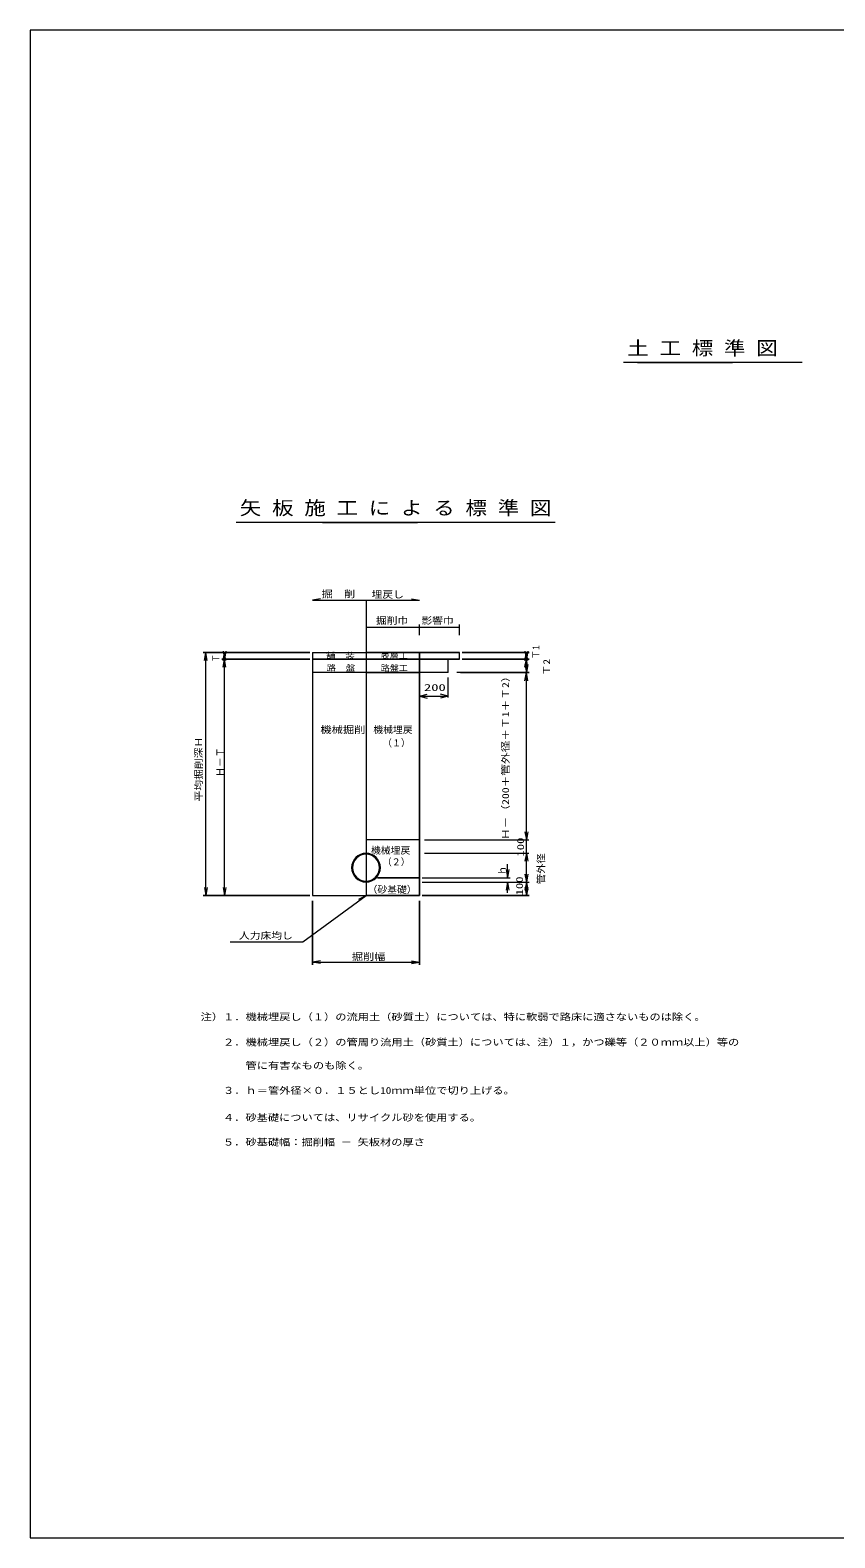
# Model space of a CAD drawing. Units: millimetres on the paper. Extents: x -398 to 398, y -282 to 282.
# Drawn here: x -398 to -97, y -282 to 282 of the extents above; entities that cross this region are included whole.
import ezdxf
from ezdxf.enums import TextEntityAlignment as Align

# ---------------------------------------------------------------- set-up
doc = ezdxf.new("R2010")
doc.units = ezdxf.units.MM
doc.layers.add('0-1__0-1__2-0_', color=7, linetype='Continuous', lineweight=18)
doc.layers.add('0-4__0-4__2-3_', color=7, linetype='Continuous', lineweight=18)
doc.layers.add('0-3__0-3__2-2_', color=7, linetype='Continuous')
doc.styles.add('ＭＳ ゴシック', font='')
doc.styles.get('ＭＳ ゴシック').set_extended_font_data('MS Gothic')

msp = doc.modelspace()

# ---------------------------------------------------------------- linework, layer by layer
at = {"layer": '0-1__0-1__2-0_'}
for p, q in [((-108.998, 157.623), (-175.944, 157.623)), ((-170.67, 157.623), (-135.088, 157.623)), ((-201.455, 97.857), (-320.874, 97.857)), ((-288.63, 97.857), (-253.048, 97.857)), ((-289.275, 69.217), (-292.275, 68.717)), ((-292.275, 68.717), (-252.275, 68.717)), ((-272.275, 68.717), (-272.275, -41.7)), ((-255.275, 69.217), (-252.275, 68.717)), ((-272.275, 58.627), (-252.275, 58.627)), ((-252.275, 55.627), (-252.275, 59.627)), ((-252.275, 55.627), (-252.275, 59.627)), ((-252.275, 58.627), (-237.275, 58.627)), ((-237.275, 55.627), (-237.275, 59.627)), ((-332.775, 46.15), (-332.275, 49.15)), ((-332.275, -41.7), (-332.275, 49.15)), ((-331.775, 46.15), (-332.275, 49.15)), ((-325.775, 49.65), (-325.275, 46.65)), ((-325.775, 46.15), (-325.275, 49.15)), ((-325.775, 43.65), (-325.275, 46.65)), ((-324.775, 49.65), (-325.275, 46.65)), ((-325.275, 46.65), (-325.275, 49.15)), ((-324.775, 46.15), (-325.275, 49.15)), ((-325.275, -41.7), (-325.275, 46.65)), ((-324.775, 43.65), (-325.275, 46.65)), ((-292.275, 49.15), (-272.275, 49.15)), ((-241.524, 41.65), (-241.524, 46.65)), ((-237.275, 46.65), (-237.275, 49.15)), ((-212.775, 49.65), (-212.275, 46.65)), ((-212.775, 46.15), (-212.275, 49.15)), ((-212.775, 43.65), (-212.275, 46.65)), ((-211.775, 49.65), (-212.275, 46.65)), ((-212.275, 46.65), (-212.275, 49.15)), ((-211.775, 46.15), (-212.275, 49.15)), ((-212.275, 41.65), (-212.275, 46.65)), ((-211.775, 43.65), (-212.275, 46.65)), ((-272.275, 41.65), (-292.275, 41.65)), ((-272.275, 41.65), (-252.275, 41.65)), ((-241.524, 41.65), (-272.275, 41.65)), ((-252.275, 32.356), (-252.275, 39.816)), ((-241.524, 32.356), (-241.524, 39.816)), ((-212.775, 44.65), (-212.275, 41.65)), ((-212.775, 38.65), (-212.275, 41.65)), ((-211.775, 44.65), (-212.275, 41.65)), ((-212.275, -36.7), (-212.275, 41.65)), ((-211.775, 38.65), (-212.275, 41.65)), ((-252.275, 32.856), (-249.377, 33.633)), ((-252.275, 32.856), (-241.524, 32.856)), ((-252.275, 32.856), (-249.377, 32.08)), ((-241.524, 32.856), (-244.422, 33.633)), ((-241.524, 32.856), (-244.422, 32.08)), ((-252.275, -20.9), (-272.275, -20.9)), ((-250.375, -20.9), (-211.375, -20.9)), ((-212.775, -17.9), (-212.275, -20.9)), ((-211.775, -17.9), (-212.275, -20.9)), ((-250.375, -25.9), (-211.375, -25.9)), ((-212.275, -25.9), (-212.775, -28.9)), ((-212.275, -25.9), (-211.775, -28.9)), ((-219.775, -31.997), (-219.275, -34.997)), ((-219.275, -34.997), (-219.275, -30.025)), ((-218.775, -31.997), (-219.275, -34.997)), ((-212.775, -33.7), (-212.275, -36.7)), ((-332.775, -38.7), (-332.275, -41.7)), ((-331.775, -38.7), (-332.275, -41.7)), ((-325.775, -38.7), (-325.275, -41.7)), ((-324.775, -38.7), (-325.275, -41.7)), ((-251.275, -35.1), (-218.275, -35.1)), ((-251.275, -36.7), (-211.275, -36.7)), ((-219.275, -36.7), (-218.775, -39.7)), ((-212.275, -36.7), (-212.775, -39.7)), ((-212.775, -38.7), (-212.275, -41.7)), ((-212.275, -41.7), (-212.275, -36.7)), ((-211.775, -38.7), (-212.275, -41.7)), ((-295.974, -59.014), (-272.275, -41.7)), ((-274.993, -43.066), (-272.275, -41.7)), ((-323.131, -59.014), (-295.974, -59.014)), ((-289.275, -66.2), (-292.275, -66.7)), ((-292.275, -66.7), (-252.275, -66.7)), ((-289.275, -67.2), (-292.275, -66.7)), ((-255.275, -66.2), (-252.275, -66.7)), ((-255.275, -67.2), (-252.275, -66.7))]:
    msp.add_line(p, q, dxfattribs=at)
for points in [[(-293.275, 49.15), (-333.275, 49.15), (-293.275, 49.15)], [(-293.275, 46.65), (-326.275, 46.65), (-293.275, 46.65)], [(-292.275, 49.15), (-292.275, -41.7), (-272.275, -41.7)], [(-292.275, 46.65), (-272.275, 46.65), (-292.275, 46.65)], [(-272.275, 49.15), (-237.275, 49.15), (-272.275, 49.15)], [(-272.275, 46.65), (-237.275, 46.65), (-272.275, 46.65)], [(-252.275, -41.7), (-252.275, 49.15), (-252.275, -41.7)], [(-236.275, 49.15), (-211.275, 49.15), (-236.275, 49.15)], [(-236.275, 46.65), (-211.275, 46.65), (-236.275, 46.65)], [(-236.969, 41.65), (-211.275, 41.65), (-238.244, 41.65)], [(-211.775, -33.7), (-212.275, -36.7), (-211.775, -39.7)], [(-267.939, -35.1), (-252.275, -35.1), (-267.939, -35.1)], [(-219.275, -40.767), (-219.275, -36.7), (-219.775, -39.7)], [(-293.275, -41.7), (-333.275, -41.7), (-293.275, -41.7)], [(-292.275, -43.7), (-292.275, -67.7), (-292.275, -43.7)], [(-272.275, -41.7), (-252.275, -41.7), (-272.275, -41.7)], [(-252.275, -43.7), (-252.275, -67.7), (-252.275, -43.7)], [(-251.275, -41.7), (-211.275, -41.7), (-251.275, -41.7)]]:
    msp.add_lwpolyline(points, dxfattribs=at)
for radius, start, end in [(5.4, 90, 270), (5.05, 90, 270), (5.4, 270, 90), (5.05, 270, 90)]:
    msp.add_arc((-272.275, -31.3), radius, start, end, dxfattribs=at)
at = {"layer": '0-4__0-4__2-3_'}
msp.add_lwpolyline([(-398, 282), (-398, -282), (398, -282), (398, 282)], close=True, dxfattribs=at)

# ---------------------------------------------------------------- texts
at = {"layer": '0-1__0-1__2-0_', "style": 'ＭＳ ゴシック'}
for s, height, width, p in [('土 工 標 準 図', 5.132, 1.15, (-174.481, 158.944)), ('矢 板 施 工 に よ る 標 準 図', 5.132, 1.15, (-319.514, 99.178)), ('掘\u3000削', 2.566, 1.2, (-288.95, 69.016)), ('埋戻し', 2.566, 1.15, (-270.184, 68.823)), ('掘削巾', 2.566, 1.15, (-268.561, 59.089)), ('影響巾', 2.566, 1.15, (-251.54, 59.089)), ('舗\u3000装', 2.199, 1.2, (-287.214, 46.297)), ('表層工', 2.199, 1.1, (-266.795, 46.297)), ('路\u3000盤', 2.199, 1.15, (-286.999, 41.676)), ('路盤工', 2.199, 1.1, (-266.768, 41.628)), ('200', 2.566, 1.55, (-250.562, 34.042)), ('機械掘削', 2.566, 1.2, (-289.344, 18.254)), ('機械埋戻', 2.566, 1.05, (-269.533, 18.254)), ('機械埋戻', 2.566, 1.05, (-270.414, -26.89)), ('（砂基礎）', 2.566, 1.05, (-271.701, -41.535)), ('人力床均し', 2.566, 1.15, (-319.815, -58.761)), ('掘削幅', 2.566, 1.2, (-277.613, -66.637))]:
    msp.add_text(s, height=height, dxfattribs=dict(at, width=width)).set_placement(p, align=Align.BOTTOM_LEFT)
for s, p in [('Ｔ1', (-206.668, 46.582)), ('ｈ', (-219.239, -34.132))]:
    msp.add_text(s, height=2.566, rotation=90, dxfattribs=at).set_placement(p, align=Align.BOTTOM_LEFT)
for s, rotation, width, p in [('Ｔ', 90, 0.8, (-326.403, 45.623)), ('Ｔ2', 90, 1.2, (-202.596, 40.489)), ('Ｈ－（200＋管外径＋Ｔ1＋Ｔ2）', 90, 1.25, (-217.991, -20.936)), ('（１）', 1.446, 0.95, (-265.95, 13.158)), ('平均掘削深Ｈ', 90, 1.15, (-332.857, -6.51)), ('Ｈ－Ｔ', 90, 1.05, (-324.842, 2.65)), ('100', 90, 1.35, (-212.373, -27.14)), ('（２）', 1.446, 0.95, (-266.032, -31.33)), ('管外径', 90, 1.1, (-204.714, -37.471)), ('100', 90, 1.35, (-212.778, -41.663))]:
    msp.add_text(s, height=2.566, rotation=rotation, dxfattribs=dict(at, width=width)).set_placement(p, align=Align.BOTTOM_LEFT)
at = {"layer": '0-3__0-3__2-2_', "style": 'ＭＳ ゴシック', "width": 1.2}
for s, p in [('注）１．機械埋戻し（１）の流用土（砂質土）については、特に軟弱で路床に適さないものは除く。', (-334.183, -89.187)), ('\u3000\u3000２．機械埋戻し（２）の管周り流用土（砂質土）については、注）１，かつ礫等（２０ｍｍ以上）等の', (-334.183, -98.65)), ('\u3000\u3000\u3000管に有害なものも除く。', (-329.963, -107.386)), ('\u3000\u3000３．ｈ＝管外径×０．１５とし10ｍｍ単位で切り上げる。', (-334.183, -116.703)), ('\u3000\u3000４．砂基礎については、リサイクル砂を使用する。', (-334.228, -126.832)), ('\u3000\u3000５．砂基礎幅：掘削幅 － 矢板材の厚さ', (-334.228, -136.033))]:
    msp.add_text(s, height=2.566, dxfattribs=at).set_placement(p, align=Align.BOTTOM_LEFT)

doc.saveas('drawing.dxf')
